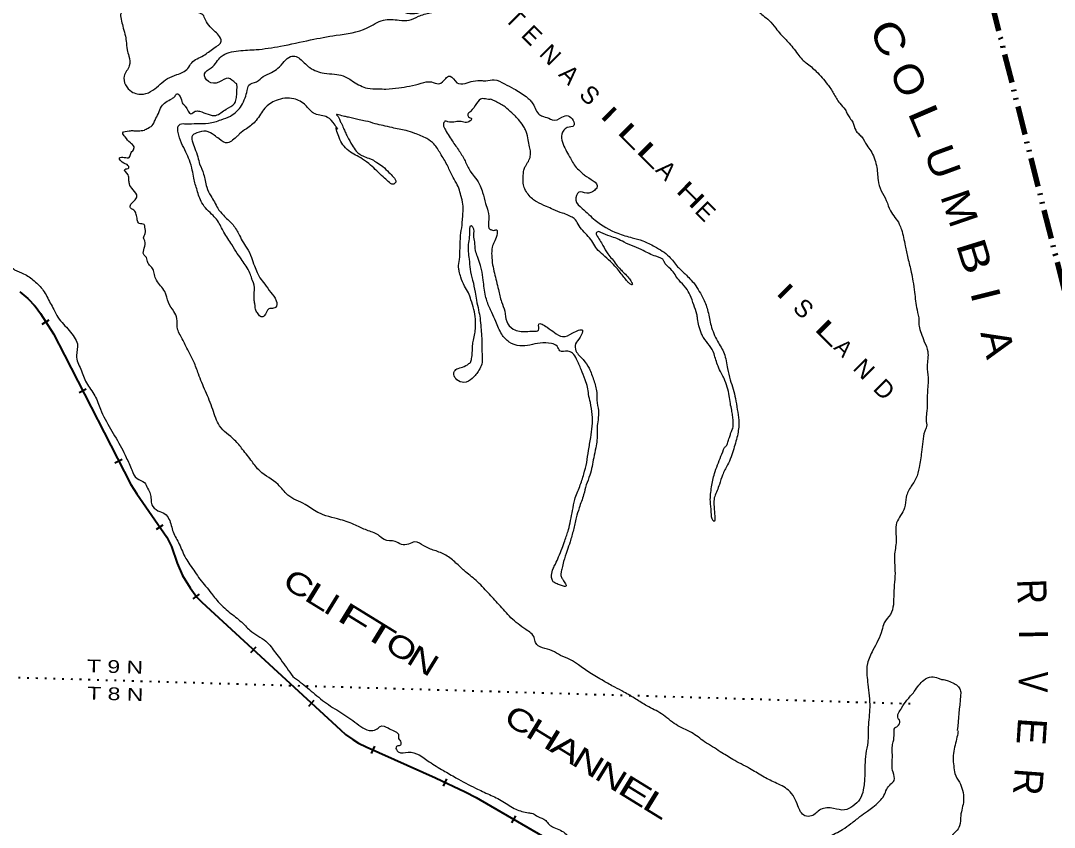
# Model space of a CAD drawing. Header units: feet. Extents: x -762378 to -505285, y -497909 to -353855.
# Drawn here: x -630046 to -615834, y -464566 to -453481 of the extents above; entities that cross this region are included whole.
import ezdxf

# ---------------------------------------------------------------- set-up
doc = ezdxf.new("R2010")
doc.units = ezdxf.units.FT
doc.header["$LTSCALE"] = 80
doc.linetypes.add('DASH_DOUBLE_DOT', pattern=[9.2, 5, -1.2, 0.3, -1.2, 0.3, -1.2])
doc.linetypes.add('DOTTED', pattern=[1.5, 0.3, -1.2])
for name, color, linetype, lineweight in [('10', 7, 'DASH_DOUBLE_DOT', 70), ('34', 7, 'Continuous', 25), ('39', 7, 'Continuous', 13), ('6', 7, 'DOTTED', 25)]:
    doc.layers.add(name, color=color, linetype=linetype, lineweight=lineweight)
doc.layers.add('41', color=7, linetype='Continuous')
doc.layers.add('42', color=7, linetype='Continuous')

msp = doc.modelspace()

# ---------------------------------------------------------------- linework, layer by layer
at = {"layer": '10'}
msp.add_lwpolyline([(-620364.91, -449455.2), (-616698.86, -453231.06), (-614718.69, -461049.05), (-616631.15, -471055.32), (-616332.84, -475145.36), (-606984.19, -486269.05), (-603363.01, -486919.89)], dxfattribs=at)
at = {"layer": '34'}
for p, q in [((-629748.77, -457650.49), (-629655.89, -457590.42)), ((-629242.6, -458588.45), (-629144.17, -458538)), ((-628749.67, -459555.9), (-628651.23, -459505.45)), ((-628178.91, -460469.77), (-628087.85, -460406.98)), ((-627674.94, -461426.67), (-627586.25, -461360.58)), ((-626883.65, -462164.91), (-626808.77, -462083.5)), ((-626086.26, -462901.87), (-626011.38, -462820.46)), ((-625221.59, -463550.48), (-625176.27, -463449.58)), ((-624234.42, -463999.91), (-624187.11, -463899.93)), ((-623293.97, -464503.58), (-623238.43, -464407.93))]:
    msp.add_line(p, q, dxfattribs=at)
at = {"layer": '34', "lineweight": 13}
msp.add_lwpolyline([(-630056.53, -457208.09), (-629949.14, -457298.99), (-629850.02, -457406.42), (-629775.67, -457505.59), (-629593.94, -457786.56), (-629445.25, -458075.79), (-628532.47, -459856.65), (-628448.9, -459984), (-628038.39, -460579.3), (-627974.89, -460707.82), (-627895.38, -460936.18), (-627822.07, -461104.48), (-627718.81, -461273.89), (-627623.31, -461402.05), (-627557.74, -461472.22), (-625649.48, -463227.37), (-625579.34, -463290.26), (-625480.22, -463360.5), (-625401.74, -463410.08), (-625295.34, -463458.7), (-624340.75, -463887.51), (-623933.09, -464080.44), (-623782.69, -464157.95), (-621879.85, -465262.8)], dxfattribs=at)
at = {"layer": '34'}
msp.add_lwpolyline([(-630055.88, -457207.2), (-629948.38, -457298.19), (-629849.17, -457405.72), (-629774.77, -457504.96), (-629592.99, -457786.01), (-629444.27, -458075.29), (-628531.52, -459856.1), (-628447.99, -459983.39), (-628037.44, -460578.74), (-627973.87, -460707.39), (-627894.35, -460935.78), (-627821.09, -461103.97), (-627717.9, -461273.27), (-627622.46, -461401.34), (-627556.96, -461471.44), (-625648.74, -463226.56), (-625578.65, -463289.4), (-625479.61, -463359.59), (-625401.22, -463409.11), (-625294.89, -463457.7), (-624340.29, -463886.51), (-623932.6, -464079.45), (-623782.16, -464156.98), (-621879.27, -465261.87)], dxfattribs=at)
at = {"layer": '39'}
msp.add_line((-627067.78, -454399.18), (-627074.87, -454348.2), dxfattribs=at)
for points in [[(-627074.87, -454348.2), (-627090.51, -454337.64), (-627192.3, -454271.99), (-627320.26, -454325.8), (-627464.05, -454316.9), (-627520.34, -454208.67), (-627427.53, -454129.59), (-627287.96, -453971.87), (-627049.08, -453893.75), (-626808.36, -453877.87), (-626474.51, -453831.06), (-626059.23, -453744.91), (-625708.75, -453680.61), (-625280.99, -453580.84), (-625059.13, -453474.06), (-624842.96, -453473.39), (-624704.81, -453472.07), (-624576.93, -453420.26), (-624415.13, -453371.61), (-624254.63, -453302.86), (-624227.18, -453261.67), (-624251.15, -453202.68), (-624313.54, -453212.6), (-624469.43, -453321.62), (-624695.83, -453386.13), (-624796.87, -453356.61), (-624542.4, -453232.89), (-624323.43, -453093.91), (-624016.15, -452947.92), (-623929.01, -452916.78), (-623545.19, -452699.17), (-623302.7, -452516.87), (-623082.21, -452391.99), (-622848.24, -452339.78), (-622741.66, -452325.35), (-622523.05, -452254.56), (-622384.91, -452253.25), (-622188.45, -452243.89), (-622100.07, -452234.86), (-622095.15, -452150.78), (-622177.32, -452154), (-622332.92, -452196.85), (-622497.81, -452219.32), (-622639.81, -452216.49), (-622796.64, -452237.23), (-622918.6, -452291.25), (-622988.08, -452274.84), (-622754.35, -452114.31), (-622478.51, -452009.36), (-622316.24, -452004.85), (-622119.37, -451983.47), (-621919.67, -451996.29), (-621811.32, -452046.11), (-621734.13, -452070.8), (-621627.1, -452158.69), (-621531.51, -452230.14), (-621356.31, -452314.33), (-621158.63, -452385.25), (-620997.21, -452462.95), (-620758.06, -452607.49)], [(-620758.06, -452607.49), (-620696.25, -452671.78), (-620615.14, -452756.78), (-620504.95, -452868.84), (-620404.34, -452968.55), (-620285.67, -453066.86), (-620172.57, -453152.95), (-620065.13, -453228.82), (-619953.76, -453306.82), (-619839.22, -453409.01), (-619753.56, -453478.12), (-619665.15, -453583.42), (-619597.9, -453663.94), (-619497.57, -453771.66), (-619361.27, -453938.77), (-619299.87, -454015.08), (-619245.36, -454059.06), (-619107.39, -454178.09), (-618951.45, -454355.9), (-618869.67, -454479.03), (-618784.3, -454614.32), (-618709.33, -454703.12), (-618681.29, -454760.24), (-618645.26, -454817.63), (-618605.22, -454875.16), (-618565.07, -454986.85), (-618526.62, -455032.28), (-618482.17, -455077.93), (-618412.1, -455192.64), (-618356.7, -455268.74), (-618312, -455364.54), (-618279.7, -455471.95), (-618256.67, -455673.31), (-618213.63, -455817.19), (-618144.19, -455949.94), (-618087.16, -456094.29), (-617965.34, -456274.95), (-617936, -456352.18), (-617883.61, -456572.6), (-617847.47, -456742.32), (-617800.24, -456938.49), (-617778.43, -457059.59), (-617755.73, -457212.8), (-617722.02, -457452.64), (-617695.25, -457603.99), (-617693.83, -457678.26), (-617665.11, -457773.51), (-617621.24, -457893.35), (-617573.86, -458027.35), (-617582.88, -458229.63), (-617570.24, -458384.51), (-617579.62, -458596.81), (-617589.28, -458875.3), (-617596.41, -458965.32), (-617589.62, -459057.82), (-617615.9, -459123.12), (-617642.76, -459262.61), (-617659.9, -459410.46), (-617691.19, -459620.01), (-617736.46, -459770.91), (-617802.25, -459879), (-617869.44, -460027.15), (-617892.65, -460176.8), (-618001.83, -460381.69), (-618008.53, -460632.19), (-618031.54, -460834), (-618024.57, -461036.83), (-618041.7, -461357.18), (-618087.56, -461640.45), (-618173.69, -461757.87), (-618205.23, -461859.09), (-618328.77, -462131.69), (-618403.21, -462315.7), (-618410.84, -462477.92), (-618397.09, -462600.74), (-618372.03, -462916.51), (-618391.55, -463190.65), (-618398.71, -463397.01), (-618426.27, -463556.54), (-618440.98, -463864.94), (-618461.51, -464052.79), (-618505.87, -464177.65), (-618605.3, -464274.56), (-618717.2, -464326.91), (-618868.57, -464305.71), (-619047.25, -464321.7), (-619174.39, -464409.64), (-619262.34, -464406.64), (-619359.7, -464270.94), (-619409.78, -464156.91), (-619490.33, -464055.88), (-619672.84, -463951.39), (-619845.9, -463863.26), (-620024.34, -463756.89), (-620256.19, -463632.66), (-620426.63, -463526.57), (-620644.07, -463390.79)], [(-628443.98, -452911.55), (-628414.14, -452916.57), (-628284.08, -452975.16), (-628200.21, -453038.19), (-628096.55, -453107.91), (-627979.32, -453190.13), (-627873.18, -453245.89), (-627788.76, -453292.89), (-627723.76, -453323.19), (-627615.14, -453365), (-627540.35, -453401.64), (-627506.6, -453466.98), (-627439.97, -453565.53), (-627327.85, -453679.66), (-627288.72, -453763.23), (-627390.08, -453858.07), (-627533.7, -453959.49), (-627695.24, -454058.3), (-627748, -454136.74), (-627897.06, -454221.93), (-628027.02, -454275.67), (-628228.76, -454437.3), (-628358.65, -454489.04), (-628521.6, -454455.41), (-628604.43, -454362.33), (-628624.24, -454241.31), (-628553.33, -454101.3), (-628558.74, -453968.73), (-628583.67, -453879.63), (-628595.55, -453760.88), (-628612.35, -453668.04), (-628642.5, -453556.69), (-628665.22, -453461.64), (-628666.3, -453377.36), (-628625.69, -453360.69), (-628552.27, -453321.07), (-628579.21, -453290.06), (-628635.37, -453236), (-628622.34, -453206.35), (-628590.4, -453151.28), (-628597.13, -453056.77), (-628601.04, -452996.47), (-628618.74, -452929.67), (-628562.47, -452865.39), (-628538.76, -452874.22), (-628443.98, -452911.55)], [(-626867.51, -457023.44), (-626895, -456949.89), (-626947.77, -456855.82), (-626999.03, -456775.85), (-627069.73, -456679.17), (-627141.59, -456558.38), (-627251.76, -456388.14), (-627340.29, -456228.67), (-627399.89, -456158.44), (-627485.07, -456075.31), (-627553.97, -455984.71), (-627619.96, -455809.96), (-627666.3, -455645.91), (-627686.53, -455536.91), (-627725.71, -455397.17), (-627773.86, -455285.21), (-627833.73, -455164.83), (-627880.62, -455016.8), (-627884.12, -454944.47), (-627852.67, -454903.42), (-627770.43, -454898.2), (-627628.15, -454893.01), (-627461.89, -454888.64), (-627290.16, -454842.33), (-627162.27, -454790.52), (-627071.95, -454725.4), (-627009.2, -454647.3), (-626961.46, -454540.61), (-626932, -454441.32), (-626911.43, -454367.8), (-626803.67, -454319.32), (-626711.14, -454248.25), (-626597.11, -454191.96), (-626509.07, -454134.78), (-626421.77, -454041.47), (-626337.37, -453974.13), (-626257.27, -453972.85), (-626190.84, -454019.24), (-626070.44, -454125.63), (-625872.97, -454202.56), (-625731.32, -454215.41), (-625614.07, -454239.45), (-625468.72, -454318.62), (-625277.66, -454407.36), (-625129.87, -454416.4), (-625023.92, -454420.01), (-624847.17, -454401.95), (-624700.34, -454380.87), (-624538.82, -454340.24), (-624398.12, -454322.96), (-624298.86, -454346.4), (-624200.27, -454273.53), (-624179.51, -454252.17), (-624143.18, -454243.38), (-624050.22, -454332.8), (-623934.48, -454342.75), (-623823.28, -454310.43), (-623698.99, -454304.63), (-623651.02, -454306.27), (-623534.45, -454292.18), (-623394.25, -454347.1), (-623266.54, -454415.63), (-623098.17, -454523.66), (-623041.87, -454573.72), (-623003.56, -454623.16), (-622910.68, -454772.75), (-622859.47, -454796.56), (-622762.63, -454831.95), (-622737.06, -454844.85), (-622603.67, -454807.27), (-622518.94, -454788.09), (-622439.57, -454923.18), (-622532.57, -454950.1), (-622579.87, -454986.6), (-622607.8, -455041.81), (-622597.57, -455150.48), (-622498.43, -455350.42), (-622409.42, -455495.87), (-622335.82, -455566.57), (-622293.09, -455604.13), (-622120.6, -455766.46), (-622158.25, -455813.32), (-622263.6, -455849.85), (-622371.27, -455838.16), (-622413, -455945.06), (-622324.94, -456060.38), (-622146.46, -456222.91), (-621836.45, -456401.96), (-621638.42, -456462.85), (-621491.82, -456505.95), (-621330.4, -456583.66), (-621129.09, -456722.9), (-621013.81, -456861.21), (-620909.2, -456961.05), (-620781.85, -457097.77)], [(-628345.84, -454984.92), (-628292.83, -454956.64), (-628222.91, -454902.85), (-628198.9, -454845.5), (-628151.73, -454754.84), (-628110.41, -454659.96), (-628052.35, -454601.77), (-627968.58, -454552.46), (-627931.69, -454527.64), (-627902.24, -454486.52), (-627842.29, -454546.73), (-627814.95, -454623.89), (-627784.01, -454655.03), (-627705.59, -454759.99), (-627646.37, -454725.9), (-627586.33, -454725.94), (-627362.11, -454781.71), (-627221.04, -454696.25), (-627108.31, -454619.85), (-627082.03, -454554.56), (-627075.39, -454478.56), (-627073.3, -454418.46), (-627067.78, -454399.18)], [(-634242.62, -454525.02), (-634212.46, -454538.53), (-634123.41, -454567.64), (-634020.22, -454593.21), (-633931.64, -454578.18), (-633847.82, -454585.04), (-633754.21, -454598.26), (-633684.59, -454610.66), (-633635.1, -454626.38), (-633616.64, -454671.14), (-633572.08, -454770.94), (-633517.3, -454865.07), (-633435.71, -454936.05), (-633384.64, -454963.86), (-633400, -454945.29), (-633431.83, -454882.02), (-633455.73, -454821.04), (-633479.98, -454770.06), (-633474.73, -454734.14), (-633407.6, -454760.49), (-633288.84, -454798.63), (-633227.77, -454826.79), (-633096.55, -454909.48), (-632958.3, -455020.5), (-632821.01, -455101.39), (-632741.54, -455118.14), (-632588.33, -455201.58), (-632476.96, -455279.59), (-632409.28, -455348.08), (-632350.84, -455394.2), (-632245.59, -455417.84), (-632172.39, -455442.4), (-632084.94, -455517.58), (-632030.77, -455571.58), (-631987.98, -455607.14), (-631952.48, -455622.39), (-631889.21, -455644.6), (-631801.27, -455705.76), (-631765.16, -455761.15), (-631691.77, -455837.86), (-631639.68, -455893.79), (-631545.18, -455939.13), (-631445.65, -455954.55), (-631333.58, -456012.53), (-631259.57, -456071.21), (-631155.98, -456142.93), (-631018.97, -456231.84), (-630799.74, -456373.7), (-630626.88, -456467.84), (-630469, -456589.55), (-630366.71, -456641.17), (-630348.39, -456689.93), (-630325.8, -456730.82), (-630255.64, -456785.36), (-630129.67, -456903.98), (-630005.47, -456958.35), (-629860.81, -457057.55), (-629735.18, -457186.19), (-629686.13, -457272.11), (-629592.23, -457449.81), (-629533.87, -457556.1), (-629457.11, -457650.98), (-629309.24, -457830.52), (-629266.32, -457920.24), (-629279.95, -458082.25), (-629220.45, -458270.82), (-629142.82, -458455.99), (-629026.93, -458634.45), (-628949.3, -458819.62), (-628812.55, -459089.05), (-628659.53, -459351), (-628594.08, -459483.61), (-628519.96, -459654.63), (-628446.04, -459773.48), (-628345.89, -459829.04), (-628300.56, -459906.81), (-628265.22, -459984.23), (-628253.8, -460058.84), (-628242.38, -460133.44), (-628159.13, -460214.5), (-628064.57, -460257.84), (-628007.03, -460330), (-627949.12, -460506.48), (-627864.86, -460673.83), (-627777.59, -460869.36), (-627718.61, -460957.62), (-627581.35, -461154.85), (-627425.97, -461348.69), (-627410.67, -461369.27), (-627281.74, -461518.08), (-627112.56, -461660.23), (-626955.22, -461797.97), (-626895.27, -461858.18), (-626674.32, -462008.12), (-626541.81, -462169.09), (-626470.98, -462261.76), (-626304.85, -462492.07)], [(-624048.6, -458264.31), (-623971.74, -458240.85), (-623882.04, -458193.76), (-623863.42, -458176.34), (-623845.62, -458124.79), (-623836.7, -458040.85), (-623833.44, -457946.69), (-623820.8, -457870.9), (-623801.68, -457781.28), (-623792.69, -457695.34), (-623792.72, -457581), (-623814.12, -457447.89), (-623855.58, -457316.1), (-623890.29, -457220.64), (-623943.13, -457128.58), (-623994.93, -457006.47), (-624016.07, -456923.51), (-624024.39, -456875.08), (-624014.5, -456763.09), (-624005.01, -456604.95), (-623997.03, -456432.72), (-623978.1, -456290.95), (-623970.9, -456198.93), (-623963.63, -456104.9), (-623963.06, -456030.7), (-623985.08, -455915.62), (-623986.87, -455909.54), (-624013.38, -455808.35), (-624056.09, -455712.62), (-624114.51, -455608.33), (-624183.47, -455461.57), (-624274.14, -455306.04), (-624363.64, -455174.61), (-624461.16, -455101.09), (-624628.78, -455029.19), (-624747.54, -454991.05), (-624940.26, -454950.39), (-625063.37, -454922.13), (-625172.55, -454896.35), (-625303.38, -454859.81), (-625392.85, -454842.72), (-625537.73, -454807.7), (-625593.36, -454795.78), (-625676.62, -454772.89), (-625702.47, -454767.99), (-625681.52, -454798.8), (-625662.72, -454833.54), (-625640.54, -454886.44), (-625606.92, -454955.79), (-625584.81, -455010.7), (-625553.05, -455075.96), (-625488.98, -455190.47), (-625431.86, -455274.66), (-625385.27, -455316.36), (-625342.06, -455339.89), (-625261.07, -455370.73), (-625213.72, -455390.4), (-625149.07, -455430.71), (-625066.85, -455483.65), (-624983.68, -455566.72), (-624919.79, -455629.07), (-624890.17, -455698.27), (-624927.27, -455729.1), (-624991.99, -455690.8), (-625061.86, -455628.24), (-625149.04, -455545.04), (-625234.35, -455465.92), (-625347.52, -455381.83), (-625443.66, -455326.41), (-625535.74, -455269.11), (-625614.92, -455186.19), (-625673.06, -455073.88), (-625700.94, -454954.59), (-625691.36, -454966.95), (-625748.41, -454880.76), (-625851.65, -454799.02), (-626018.11, -454751.23), (-626128.44, -454643.18), (-626291.44, -454553.38), (-626534.43, -454577.21), (-626690.25, -454684.23), (-626808.11, -454850.72), (-626942.15, -454964.5), (-627036.75, -455037.5), (-627067.85, -455068.54), (-627131.84, -455124.53), (-627201.13, -455160.28), (-627317.33, -455106.18), (-627385.56, -455053.71), (-627495.77, -454999.81), (-627622.61, -455021.57), (-627663.29, -455040.25), (-627685.97, -455059.53), (-627688.47, -455131.66), (-627652.04, -455235.2), (-627612.1, -455352.89), (-627585.52, -455452.09)], [(-623579.75, -454559.42), (-623613.87, -454562.27), (-623697.55, -454551.4), (-623859.74, -454726.41), (-623897.18, -454767.26), (-623888.37, -454801.66), (-623847.15, -454825.12), (-623866.33, -454858.57), (-624008.68, -454865.76), (-624172.95, -454870.2), (-624212.72, -454862.83), (-624232.31, -454908.3), (-624206.83, -454981.37), (-624100.65, -455151.47), (-624003.36, -455289.18), (-623928.06, -455426.13), (-623854.76, -455563.02), (-623793.5, -455643.33), (-623727.22, -455751.9), (-623694.3, -455841.27), (-623655.54, -455993.03), (-623621.03, -456094.5), (-623612.39, -456249.24), (-623591.81, -456348.23), (-623572.03, -456354.92), (-623544.25, -456361.88), (-623504, -456355.23), (-623500.64, -456431.57), (-623537.89, -456524.57), (-623562.32, -456593.95), (-623570.28, -456708.01), (-623556.67, -456834.84), (-623532.65, -456949.99), (-623504.49, -457061.27), (-623478.47, -457176.49), (-623434.27, -457344.48), (-623390.67, -457472.33), (-623363.55, -457613.66), (-623273.15, -457719.04), (-623096.21, -457753.14), (-622993.91, -457746.6), (-622927.38, -457732.81), (-622922.6, -457652.74), (-622807.91, -457692.75), (-622708.39, -457766.34), (-622594.26, -457822.38), (-622454.38, -457770.98), (-622323.05, -457735.33), (-622354.37, -457830.54), (-622415.61, -457922.73), (-622410.89, -458017.17), (-622311.04, -458138.91), (-622231.11, -458257.97), (-622166.78, -458422.64), (-622126.51, -458588.49), (-622122.27, -458696.95), (-622100.21, -458838.68)], [(-620369.25, -459344.85), (-620338.47, -459315.28), (-620318.53, -459259.8), (-620296.25, -459194.36), (-620280.44, -459142.75), (-620256.37, -459083.39), (-620248.89, -458983.36), (-620258.17, -458904.81), (-620269.73, -458834.21), (-620288.52, -458741.3), (-620302.83, -458634.51), (-620332.71, -458515.15), (-620374.72, -458399.38), (-620412.27, -458327.9), (-620456.91, -458230.1), (-620487.9, -458142.79), (-620513.03, -458059.7), (-620575.04, -457943.26), (-620657.38, -457836.15), (-620683.56, -457783.11), (-620719.85, -457675.56), (-620738.43, -457576.64), (-620750.2, -457512.05), (-620791.8, -457384.27), (-620841.32, -457254.21), (-620901.74, -457149.86), (-620994.29, -457048.42), (-621109.01, -456894.08), (-621199.49, -456790.7), (-621201.28, -456784.63), (-621311.07, -456718.71), (-621486.48, -456640.53), (-621610.61, -456584.15), (-621748.67, -456525.29), (-621847.02, -456475.81), (-621939.93, -456442.56), (-622068.2, -456390.06), (-622111.9, -456380.55), (-622134.86, -456407.85), (-622129.35, -456422.07), (-622083.95, -456497.84), (-622040.41, -456569.52), (-621974.4, -456686.1), (-621914.73, -456754.33), (-621857.33, -456830.5), (-621799.66, -456898.65), (-621749.35, -456948.5), (-621683.75, -457018.94), (-621645.57, -457072.39), (-621636.83, -457108.79), (-621670.4, -457095.61), (-621703.34, -457064.4), (-621801.19, -456942.73), (-621854.86, -456874.71), (-621937.97, -456789.64), (-622038.86, -456697.95), (-622124.11, -456616.82), (-622177.16, -456530.77), (-622244.2, -456444.24), (-622382.5, -456277.06), (-622433.83, -456199.09), (-622494.76, -456166.93), (-622512.4, -456156.3), (-622597.39, -456125.33), (-622725.72, -456074.82), (-622818.36, -456033.56), (-622950.28, -455970.9), (-623010.92, -455930.72), (-623066.74, -455866.64), (-623114.21, -455792.82), (-623135.49, -455713.87), (-623136.7, -455633.59), (-623132.48, -455569.55), (-623118.26, -455505.84), (-623096.88, -455466.45), (-623075.64, -455431.07), (-623043.15, -455359.97), (-623036.71, -455289.98), (-623048.06, -455213.37), (-623066.78, -455118.46), (-623096.87, -455005.11), (-623106.1, -454982.73), (-623138.14, -454925.48), (-623201.19, -454839.09), (-623255.21, -454781.08), (-623294.08, -454747.67), (-623385.32, -454666.33), (-623514.82, -454591.72), (-623579.75, -454559.42)], [(-620644.07, -463390.79), (-620823.81, -463264.32), (-621034.16, -463154.87), (-621235.12, -463005.61), (-621435.47, -462896.49), (-621588.34, -462803.03), (-621751.13, -462707.23), (-621876.91, -462640.77), (-622033.98, -462553.18), (-622220.2, -462440.54), (-622378.51, -462330.84), (-622488.23, -462262.92), (-622622.29, -462204.2), (-622736.15, -462140.15), (-622966.42, -462028.01), (-622984.04, -461959.21), (-623098.23, -461847.01), (-623304.77, -461685.53), (-623470.57, -461503.37), (-623619.14, -461343.86), (-623785.35, -461173.73), (-623948.75, -461037.79), (-624061.22, -460933.67), (-624199.6, -460826.66), (-624355.44, -460761.18), (-624501.35, -460698.04), (-624627.48, -460641.6), (-624712.62, -460672.8), (-624810.85, -460677.48), (-624897.56, -460638.42), (-625048.72, -460611.21), (-625132.59, -460548.18), (-625286.43, -460482.77), (-625442.13, -460413.29), (-625647.67, -460338.09), (-625962.38, -460237.12), (-626134.75, -460128.95), (-626372.46, -460000.51), (-626507.46, -459853.5), (-626759.21, -459668.42), (-626864.85, -459540.46), (-626995.08, -459371.55), (-627104.78, -459245.46), (-627312.07, -459047.85), (-627404.37, -458824.06), (-627505.69, -458571.89), (-627601.57, -458335.95), (-627665.77, -458167.28), (-627774.41, -457952.97), (-627855.01, -457795.77), (-627888.42, -457720.42), (-627897.34, -457573.69), (-627939.98, -457475.96), (-628013.84, -457355.1), (-628064.59, -457202.93), (-628179.32, -457048.59), (-628206.59, -456969.43), (-628226.15, -456898.56), (-628266.46, -456849.05), (-628298.98, -456805.82), (-628318.54, -456734.95), (-628355.13, -456693.59), (-628346.14, -456607.64), (-628338.66, -456507.6), (-628355.26, -456466.92), (-628333.05, -456403.49), (-628338.12, -456319.07), (-628346.87, -456282.67), (-628418.34, -456266.2), (-628442.59, -456215.23), (-628456.08, -456142.56), (-628490.12, -456085.23), (-628542.63, -456041.32), (-628520.9, -455991.92), (-628483.6, -455955.08), (-628447.66, -455900.13), (-628500.37, -455804.07), (-628551.56, -455722.09), (-628557.61, -455665.72), (-628569.31, -455599.13), (-628614.71, -455523.37), (-628559.9, -455501.16), (-628570.78, -455468.7), (-628625.85, -455440.75), (-628685.32, -455366.51), (-628623, -455358.61), (-628552.97, -455358.98), (-628533.1, -455305.5), (-628497.3, -455254.57), (-628487.92, -455214.77), (-628538.01, -455158.91), (-628611.26, -455078.19), (-628641.37, -455023), (-628556.3, -454993.81), (-628488.19, -454992.11), (-628430.22, -454994.09), (-628345.84, -454984.92)], [(-627585.52, -455452.09), (-627530.28, -455590.36), (-627509.28, -455677.33), (-627488.49, -455770.31), (-627432.55, -455888.55), (-627383.36, -455970.46), (-627336.37, -456058.31), (-627259.68, -456155.19), (-627139.64, -456271.61), (-627050.27, -456407.03), (-626999.71, -456507.04), (-626937.08, -456605.45), (-626873.49, -456733.99), (-626833.48, -456849.68), (-626792.63, -456941.33), (-626757.08, -457012.75), (-626690.11, -457101.28), (-626607.97, -457214.4), (-626531.91, -457329.31), (-626541.1, -457421.27), (-626601.63, -457435.26), (-626635.89, -457442.11), (-626699.27, -457538.24), (-626737.74, -457550.97), (-626782.33, -457509.34), (-626812.64, -457460.17), (-626824.34, -457393.58), (-626833.53, -457331.02)], [(-622100.21, -458838.68), (-622107.6, -458966.23), (-622121.28, -459072.07), (-622119.85, -459146.34), (-622123.26, -459244.51), (-622138.94, -459350.28), (-622167.73, -459487.71), (-622189.83, -459605.3), (-622222.05, -459726.56), (-622268.76, -459861.37), (-622305.41, -459994.51), (-622367.78, -460176.93), (-622406.49, -460312.01), (-622446.32, -460479.14), (-622492, -460642.07), (-622532.23, -460763.06), (-622581.49, -460913.82), (-622602.55, -461001.36), (-622616.84, -461067.07), (-622616.57, -461117.23), (-622590.12, -461162.26), (-622556.08, -461219.58), (-622546.71, -461237.95), (-622551.2, -461251.84), (-622567.33, -461255.3), (-622595.11, -461248.34), (-622624.82, -461239.3), (-622684.02, -461215.22), (-622717.45, -461198.04), (-622740.19, -461161.16), (-622748.09, -461100.71), (-622722.91, -461009.3), (-622694.76, -460948.08), (-622649.3, -460849.33), (-622603.15, -460730.55), (-622565.55, -460627.53), (-622514.22, -460474.83), (-622485.85, -460349.42), (-622456.99, -460210), (-622427.85, -460062.56), (-622359.49, -459880.35), (-622303.6, -459711.75), (-622263.98, -459550.63), (-622238.29, -459387.02), (-622208.11, -459209.53), (-622188.69, -459053.73), (-622187.05, -458891.31), (-622213.41, -458727.94), (-622237.5, -458614.8), (-622252.15, -458518.02), (-622282.66, -458416.69), (-622339.76, -458274.33), (-622402.86, -458131.78), (-622460.11, -458051.6), (-622525.18, -458023.31), (-622632.99, -458015.63), (-622670.88, -457954.16), (-622747.66, -457917.45), (-622905.59, -457912.08), (-623183.05, -457948.77), (-623329.38, -457897.65), (-623431.71, -457789.86), (-623511.69, -457614.64), (-623567.49, -457492.39), (-623630.45, -457345.83), (-623653.65, -457264.8), (-623686.12, -457047.07), (-623708.96, -456897.86), (-623730.59, -456828.92), (-623764.95, -456723.45), (-623792.02, -456638.28), (-623803.97, -456521.53), (-623816.91, -456432.84), (-623827, -456320.17), (-623852.37, -456301.25), (-623876.6, -456422.78), (-623888.28, -456528.69), (-623892.52, -456650.91), (-623880.29, -456759.64), (-623867.03, -456896.49), (-623832.19, -457046.11), (-623797.91, -457211.75), (-623779.75, -457322.69), (-623750.43, -457458.08), (-623730.19, -457567.09), (-623718.65, -457695.85), (-623708.62, -457810.53), (-623705.64, -457955.05), (-623700.58, -458097.64), (-623706.13, -458199.75), (-623745.1, -458284.67), (-623837.09, -458397.88), (-623951.05, -458452.17), (-624049.82, -458414.71), (-624089.37, -458343.16), (-624088.33, -458313.11), (-624048.6, -458264.31)], [(-626824.34, -457393.58), (-626836.64, -457230.4), (-626831.44, -457147.14), (-626873.07, -457022.26)], [(-620781.85, -457097.77), (-620657.01, -457306.62), (-620596.88, -457477.16), (-620553.52, -457669.19), (-620464.93, -457884.82), (-620374.68, -458052.37), (-620327.94, -458262.57), (-620289.25, -458416.33), (-620218.05, -458671.49), (-620193.35, -458824.78), (-620172.44, -458971.92), (-620186.91, -459157.97), (-620242.05, -459362.69), (-620325.87, -459586.5), (-620396.71, -459724.5), (-620437.21, -459853.5), (-620502.95, -460017.75), (-620506.4, -460232.26), (-620520.71, -460356.13), (-620522.64, -460354.06), (-620550.45, -460232.76), (-620563.36, -460085.9), (-620546.48, -459887.89), (-620506.1, -459704.73), (-620417.79, -459467.03), (-620369.25, -459344.85)], [(-626304.85, -462492.07), (-626102.17, -462649.41), (-625895.97, -462820.9), (-625671.02, -462970.97), (-625450, -463118.91), (-625225.93, -463236.85), (-625143, -463211.59), (-625103.83, -463178.83), (-624992.51, -463200.67), (-624915.87, -463241.39), (-624853.36, -463285.64), (-624849.38, -463343.94), (-624819.28, -463399.13), (-624832.8, -463442.8), (-624850.86, -463444.19), (-624883.61, -463465.14), (-624853.78, -463528.33), (-624717.85, -463532.96), (-624428.23, -463665.17), (-624234.22, -463784.1), (-624061.58, -463884.25), (-623790.37, -464027.88), (-623601.31, -464116.55), (-623416.4, -464209.1), (-623238.03, -464317.47), (-623065.57, -464365.46), (-623005.95, -464377.52), (-622935.24, -464416.03), (-622827.17, -464473.86), (-622781, -464527.59), (-622714.35, -464567.97), (-622625.58, -464605.09), (-622471.83, -464730.67), (-622393.95, -464793.5), (-622280.08, -464799.38), (-622172.01, -464857.22), (-622093.04, -464946.15), (-622013.3, -465013.06), (-621862.02, -465094.43), (-621745.77, -465204.69), (-621638.2, -465334.72), (-621537, -465532.73), (-621430.22, -465742.97), (-621324.06, -465971.24), (-621233.69, -466192.95), (-621195.82, -466312.59), (-621171.24, -466411.71), (-621118.39, -466503.77), (-620990.79, -466690.65), (-620900.33, -466852.19), (-620818.32, -466911.14), (-620778.61, -466920.52), (-620678.1, -466907.89), (-620610.68, -466868.06), (-620557.31, -466829.76), (-620534.71, -466870.65), (-620516.55, -466981.59), (-620480.72, -467044.99), (-620464.21, -467145.84), (-620460.6, -467272.33), (-620500.2, -467375.29), (-620499.45, -467411.42), (-620450.46, -467499.34), (-620462.77, -467623.28), (-620490.73, -467736.67), (-620516.8, -467795.95), (-620523.18, -467922.1), (-620486.73, -467967.47), (-620344.94, -467976.31), (-620300.54, -467965.79)], [(-617156.42, -463240.71), (-617161.6, -463274.63), (-617185.35, -463382.14), (-617211.23, -463493.59), (-617225.12, -463605.44), (-617217.16, -463722.05), (-617200.79, -463826.92), (-617138.93, -463947.37), (-617096.56, -464053.11), (-617081.65, -464200.05), (-617120.8, -464405.32), (-617137.66, -464545.15), (-617186.42, -464623.73), (-617240.41, -464680.06), (-617267.53, -464769.4), (-617250.34, -464908.39), (-617288.08, -465015.42), (-617240.3, -465195.56), (-617207.46, -465345.11), (-617237.29, -465512.59), (-617300.01, -465705.02), (-617384.79, -465898.71), (-617468.3, -465998.17), (-617630.33, -466111), (-617779.77, -466091.87), (-617866.13, -466042.8), (-617945.79, -465973.89), (-618024.26, -465812.76), (-618131.75, -465680.73), (-618250.63, -465588.42), (-618366.75, -465474.15), (-618426.01, -465393.9), (-618434.19, -465341.47), (-618393.38, -465318.79), (-618484.69, -465239.46), (-618635.3, -465196.23), (-618772.79, -465121.34), (-618872.52, -465053.76), (-618930.4, -464991.61), (-618945.89, -464918.88), (-618973.37, -464845.73), (-618985.56, -464793.16), (-618942.45, -464704.37), (-618840.41, -464647.67), (-618744.51, -464594.77), (-618629.64, -464514.43), (-618506.22, -464418.34), (-618403.49, -464341.6), (-618329.64, -464289.96), (-618238.69, -464206.8), (-618175.94, -464128.7), (-618138.9, -464041.71), (-618080.35, -463969.48), (-618036.63, -463920.82), (-618050.8, -463810.02), (-618065.17, -463705.23), (-618060.37, -463566.99), (-618062.89, -463466.61), (-618048.33, -463392.89), (-618036.16, -463272.95), (-618027.73, -463203.03), (-617990.77, -463176.21), (-617958.28, -463105.1), (-617981.02, -463068.23), (-617934.1, -462927.41), (-617860.31, -462819.6), (-617760.11, -462700.65), (-617694.94, -462610.6), (-617628.54, -462542.66), (-617524.85, -462496.04), (-617429.52, -462517.34), (-617384.03, -462532.92), (-617356.11, -462535.88), (-617292.7, -462554.09), (-617211.85, -462588.93), (-617153.34, -462633.05), (-617123.44, -462694.24), (-617123.74, -462760.42), (-617168.28, -463236.3)]]:
    msp.add_spline(points, degree=3, dxfattribs=at)
at = {"layer": '6'}
msp.add_lwpolyline([(-634456.41, -462274.66), (-630675.62, -462488.67), (-617727.41, -462868.08)], dxfattribs=at)

# ---------------------------------------------------------------- texts
at = {"layer": '41'}
for s, height, rotation, width, p in [('C', 400, 296.169, 1.25, (-618391.04, -453591.43)), ('O', 400, 294.141, 1.1, (-618111.5, -454160.32)), ('L', 400, 293.179, 1.35, (-617856.91, -454740.67)), ('U', 400, 290.169, 1.15, (-617632.42, -455279.09)), ('M', 400, 289.032, 1.1, (-617407.35, -455891.82)), ('B', 400, 287.179, 1.3, (-617189.38, -456553.47)), ('I', 400, 284.169, 1.25, (-616993.9, -457209.05)), ('A', 400, 283.831, 1.1, (-616852.63, -457768.67)), ('C', 300, 328.398, 1.35, (-626468.18, -461246.44)), ('R', 400, 272.127, 0.9, (-616346.7, -461160.02)), ('L', 300, 328.398, 1.6, (-626169.75, -461430.05)), ('I', 300, 328.398, 1.3, (-625903.51, -461593.85)), ('F', 300, 328.398, 1.85, (-625717.74, -461708.15)), ('T', 300, 328.398, 1.75, (-625379.06, -461916.51)), ('O', 300, 328.398, 1.3, (-625060.51, -462112.5)), ('N', 300, 328.398, 1.4, (-624762.07, -462296.11)), ('V', 400, 269.088, 0.8, (-616320.14, -462420.79)), ('C', 300, 328.398, 1.35, (-623425.49, -463118.43)), ('H', 300, 328.398, 1.55, (-623127.06, -463302.04)), ('E', 400, 266.262, 1.05, (-616330.44, -463048.25)), ('A', 300, 328.398, 1.5, (-622788.38, -463510.41)), ('N', 300, 328.398, 1.4, (-622489.95, -463694.01)), ('N', 300, 328.398, 1.4, (-622175.42, -463887.53)), ('E', 300, 328.398, 1.65, (-621860.89, -464081.04)), ('R', 400, 265.693, 0.95, (-616375.87, -463743.62)), ('L', 300, 328.398, 1.6, (-621522.22, -464289.4))]:
    msp.add_text(s, height=height, rotation=rotation, dxfattribs=dict(at, width=width)).set_placement(p)
msp.add_text('I', height=400, rotation=271.228, dxfattribs=at).set_placement((-616321.3, -461843.8))
at = {"layer": '42'}
for s, height, rotation, p in [('T', 242.1, 315.08, (-623404.75, -453464.21)), ('E', 242.1, 315.08, (-623178.36, -453690.12)), ('N', 242.1, 315.074, (-622929.77, -453950.86)), ('A', 242, 315.078, (-622662.56, -454229.77)), ('S', 242, 315.074, (-622382.55, -454510.66)), ('A', 242, 315.075, (-621328.53, -455543.54)), ('E', 242, 315.08, (-620792.69, -456109.73)), ('S', 242, 315.074, (-619443.63, -457443.87)), ('A', 220, 315.077, (-618877.83, -457983.71)), ('N', 242, 315.079, (-618617.2, -458269.49)), ('D', 242, 315.074, (-618339.04, -458550.32))]:
    msp.add_text(s, height=height, rotation=rotation, dxfattribs=at).set_placement(p)
for s, rotation, width, p in [('I', 315.069, 1.9, (-622099.08, -454789.72)), ('L', 315.077, 2.1, (-621864.16, -455014.08)), ('L', 315.077, 2.1, (-621602.13, -455276.19)), ('H', 315.074, 1.6, (-621050.31, -455826.3)), ('I', 315.069, 1.9, (-619679.39, -457223.05)), ('L', 315.074, 2.1, (-619151.26, -457719.38))]:
    msp.add_text(s, height=242, rotation=rotation, dxfattribs=dict(at, width=width)).set_placement(p)
at = {"layer": '6', "width": 1.35}
for s, p in [('T 9 N', (-629137.74, -462433.33)), ('T 8 N', (-629133.47, -462807.21))]:
    msp.add_text(s, height=175, rotation=358.322, dxfattribs=at).set_placement(p)

doc.saveas('drawing.dxf')
